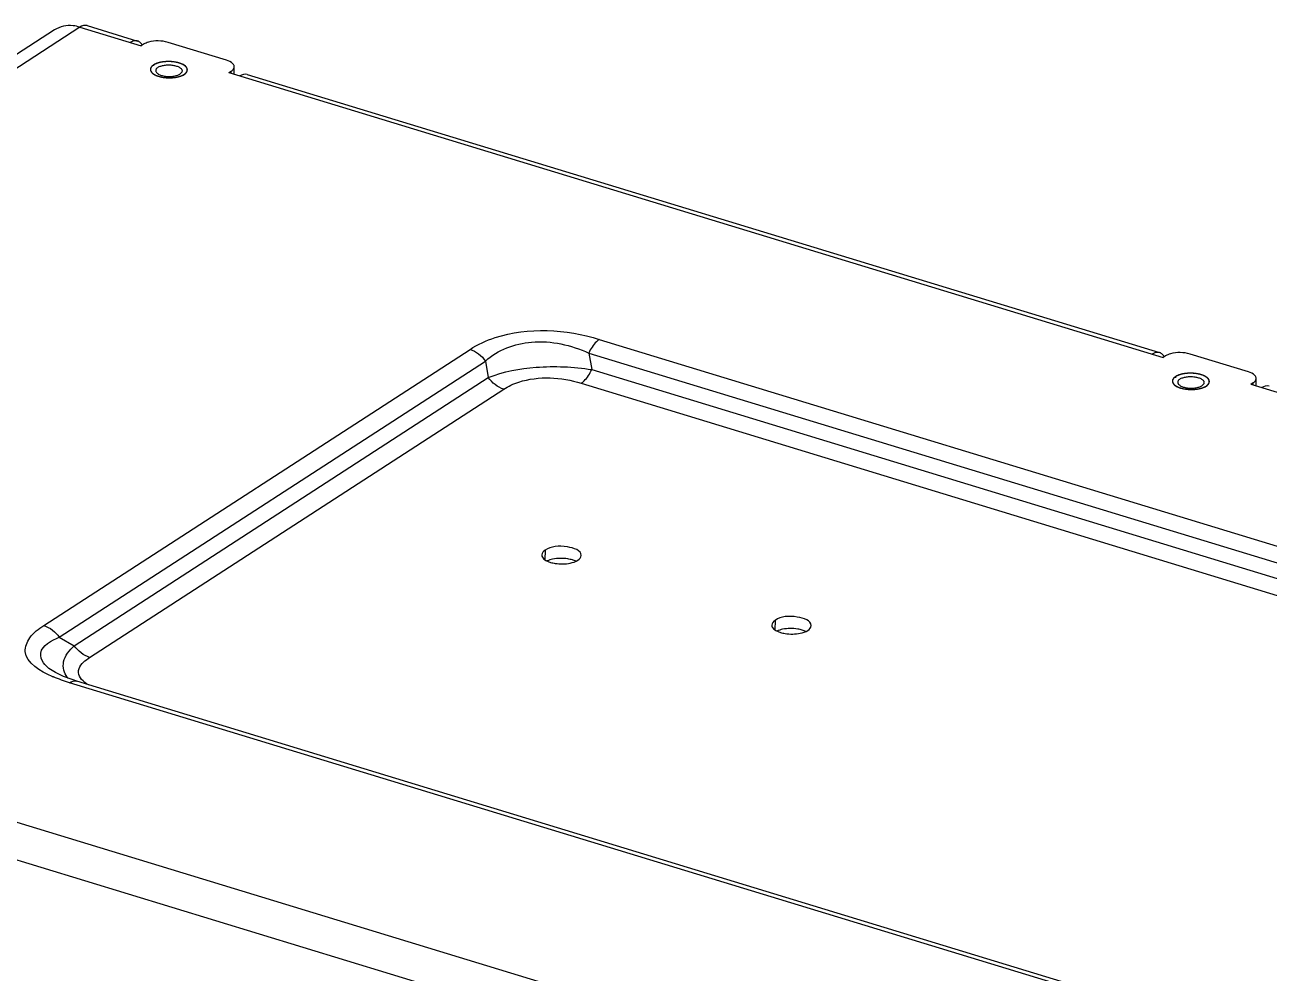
# Model space of a CAD drawing. Header units: millimetres. Extents: x -177 to 18421, y -5017 to 3255.
# Drawn here: x 13037.76 to 13073.17, y 2039.92 to 2066.9 of the extents above; entities that cross this region are included whole.
import ezdxf

# ---------------------------------------------------------------- set-up
doc = ezdxf.new("R2010")
doc.units = ezdxf.units.MM
doc.header["$LTSCALE"] = 46.255
doc.layers.get('0').update_dxf_attribs({"linetype": 'CONTINUOUS'})
doc.layers.add('02___PRT_ALL_AXES', color=7, linetype='CONTINUOUS')
doc.layers.add('03___PRT_ALL_CURVES', color=7, linetype='CONTINUOUS')

msp = doc.modelspace()

# ---------------------------------------------------------------- linework, layer by layer
at = {"color": 3, "linetype": 'Continuous'}
for p, q in [((13039.321, 2066.83), (13014.787, 2050.941)), ((13039.321, 2066.83), (13041.066, 2066.298)), ((13039.531, 2066.874), (13040.965, 2066.437)), ((13038.599, 2066.754), (13014.274, 2051)), ((13041.136, 2066.343), (13041.066, 2066.298)), ((13043.491, 2065.89), (13041.829, 2066.397)), ((13043.559, 2065.538), (13043.629, 2065.583)), ((13043.559, 2065.538), (13070.155, 2057.432)), ((13044.081, 2065.487), (13070.053, 2057.571)), ((13054.104, 2057.947), (13108.597, 2041.337)), ((13038.295, 2049.808), (13050.426, 2057.664)), ((13038.733, 2049.476), (13050.864, 2057.333)), ((13050.864, 2057.333), (13050.946, 2056.863)), ((13053.806, 2057.559), (13053.888, 2057.09)), ((13053.806, 2057.559), (13108.3, 2040.948)), ((13070.224, 2057.477), (13070.155, 2057.432)), ((13072.58, 2057.023), (13070.918, 2057.53)), ((13053.888, 2057.09), (13107.866, 2040.636)), ((13039.16, 2049.23), (13050.946, 2056.863)), ((13039.598, 2048.899), (13051.384, 2056.532)), ((13053.591, 2056.702), (13107.568, 2040.248)), ((13072.648, 2056.672), (13072.717, 2056.717)), ((13072.648, 2056.672), (13075.868, 2055.69)), ((13108.245, 2022.651), (13014.996, 2051.076)), ((13107.819, 2021.708), (13014.57, 2050.132)), ((13038.733, 2049.476), (13039.16, 2049.23)), ((13038.628, 2048.471), (13038.626, 2048.472)), ((13038.854, 2048.361), (13038.628, 2048.471)), ((13039.129, 2048.259), (13038.854, 2048.361)), ((13093.518, 2031.57), (13039.024, 2048.181)), ((13039.234, 2048.225), (13039.129, 2048.259)), ((13093.728, 2031.614), (13039.234, 2048.225))]:
    msp.add_line(p, q, dxfattribs=at)
at = {"color": 7, "linetype": 'Continuous'}
for p, q in [((13043.628, 2065.517), (13043.629, 2065.583)), ((13043.711, 2065.492), (13043.713, 2065.704)), ((13072.717, 2056.651), (13072.717, 2056.717)), ((13072.799, 2056.625), (13072.802, 2056.837)), ((13052.562, 2051.95), (13052.559, 2051.681)), ((13059.107, 2049.955), (13059.104, 2049.686))]:
    msp.add_line(p, q, dxfattribs=at)
at = {"color": 3, "linetype": 'Continuous'}
for centre, radius, start, end in [((13039.923, 2051.546), 3.476, 246.3471, 247.0732), ((13039.473, 2048.762), 0.665, 219.7809, 223.503)]:
    msp.add_arc(centre, radius, start, end, dxfattribs=at)
for points, knots in [([(13039.321, 2066.83), (13039.257, 2066.85), (13039.017, 2066.902), (13038.75, 2066.852), (13038.6, 2066.754)], [0, 0, 0, 0, 0.269979, 1, 1, 1, 1]), ([(13040.964, 2066.437), (13040.956, 2066.44), (13040.939, 2066.444), (13040.922, 2066.445), (13040.913, 2066.445)], [0, 0, 0, 0, 0.496216, 1, 1, 1, 1]), ([(13041.047, 2066.387), (13041.035, 2066.399), (13041.009, 2066.419), (13040.979, 2066.433), (13040.964, 2066.437)], [0, 0, 0, 0, 0.511414, 1, 1, 1, 1]), ([(13041.829, 2066.397), (13041.652, 2066.451), (13041.4, 2066.455), (13041.178, 2066.371), (13041.136, 2066.343)], [0, 0, 0, 0, 0.787177, 1, 1, 1, 1]), ([(13041.094, 2066.324), (13041.088, 2066.336), (13041.073, 2066.358), (13041.056, 2066.378), (13041.047, 2066.387)], [0, 0, 0, 0, 0.516622, 1, 1, 1, 1]), ([(13043.704, 2065.748), (13043.697, 2065.763), (13043.645, 2065.834), (13043.558, 2065.87), (13043.491, 2065.89)], [0, 0, 0, 0, 0.193501, 1, 1, 1, 1]), ([(13043.713, 2065.704), (13043.713, 2065.711), (13043.712, 2065.726), (13043.707, 2065.741), (13043.704, 2065.748)], [0, 0, 0, 0, 0.490164, 1, 1, 1, 1]), ([(13043.704, 2065.662), (13043.707, 2065.668), (13043.712, 2065.682), (13043.713, 2065.696), (13043.713, 2065.704)], [0, 0, 0, 0, 0.509223, 1, 1, 1, 1]), ([(13050.426, 2057.664), (13050.646, 2057.807), (13051.799, 2058.328), (13053.159, 2058.236), (13054.104, 2057.947)], [0, 0, 0, 0, 0.210231, 1, 1, 1, 1]), ([(13054.104, 2057.947), (13054.074, 2057.929), (13053.947, 2057.823), (13053.86, 2057.677), (13053.806, 2057.559)], [0, 0, 0, 0, 0.21232, 1, 1, 1, 1]), ([(13050.864, 2057.333), (13051.214, 2057.652), (13052.26, 2058.038), (13053.301, 2057.784), (13053.806, 2057.559)], [0, 0, 0, 0, 0.461425, 1, 1, 1, 1]), ([(13070.053, 2057.571), (13070.045, 2057.573), (13070.028, 2057.577), (13070.011, 2057.578), (13070.002, 2057.579)], [0, 0, 0, 0, 0.496216, 1, 1, 1, 1]), ([(13070.918, 2057.53), (13070.741, 2057.584), (13070.489, 2057.589), (13070.266, 2057.504), (13070.224, 2057.477)], [0, 0, 0, 0, 0.787177, 1, 1, 1, 1]), ([(13070.135, 2057.52), (13070.123, 2057.532), (13070.098, 2057.552), (13070.068, 2057.566), (13070.053, 2057.571)], [0, 0, 0, 0, 0.511414, 1, 1, 1, 1]), ([(13070.183, 2057.457), (13070.176, 2057.469), (13070.162, 2057.491), (13070.144, 2057.511), (13070.135, 2057.52)], [0, 0, 0, 0, 0.516622, 1, 1, 1, 1]), ([(13050.946, 2056.863), (13051.375, 2057.037), (13052.369, 2057.213), (13053.366, 2057.172), (13053.888, 2057.09)], [0, 0, 0, 0, 0.466733, 1, 1, 1, 1]), ([(13051.384, 2056.532), (13051.516, 2056.618), (13052.208, 2056.93), (13053.024, 2056.874), (13053.591, 2056.702)], [0, 0, 0, 0, 0.210186, 1, 1, 1, 1]), ([(13053.591, 2056.702), (13053.62, 2056.721), (13053.747, 2056.826), (13053.835, 2056.972), (13053.888, 2057.09)], [0, 0, 0, 0, 0.21232, 1, 1, 1, 1]), ([(13072.792, 2056.881), (13072.785, 2056.896), (13072.733, 2056.968), (13072.647, 2057.003), (13072.58, 2057.023)], [0, 0, 0, 0, 0.193501, 1, 1, 1, 1]), ([(13072.802, 2056.837), (13072.802, 2056.844), (13072.8, 2056.859), (13072.795, 2056.874), (13072.792, 2056.881)], [0, 0, 0, 0, 0.490164, 1, 1, 1, 1]), ([(13072.792, 2056.795), (13072.795, 2056.802), (13072.8, 2056.815), (13072.802, 2056.83), (13072.802, 2056.837)], [0, 0, 0, 0, 0.509223, 1, 1, 1, 1]), ([(13053.592, 2051.8), (13053.594, 2051.955), (13053.086, 2052.094), (13052.741, 2052.066), (13052.562, 2051.95)], [0, 0, 0, 0, 0.42134, 1, 1, 1, 1]), ([(13052.467, 2051.815), (13052.467, 2051.794), (13052.503, 2051.68), (13052.629, 2051.632), (13052.717, 2051.605)], [0, 0, 0, 0, 0.184851, 1, 1, 1, 1]), ([(13038.528, 2048.361), (13038.211, 2048.5), (13037.621, 2048.833), (13037.885, 2049.529), (13038.146, 2049.711), (13038.295, 2049.808)], [0, 0, 0, 0, 0.524513, 0.731381, 1, 1, 1, 1]), ([(13059.012, 2049.82), (13059.012, 2049.799), (13059.048, 2049.685), (13059.174, 2049.637), (13059.262, 2049.61)], [0, 0, 0, 0, 0.184851, 1, 1, 1, 1]), ([(13060.137, 2049.805), (13060.139, 2049.96), (13059.63, 2050.099), (13059.286, 2050.071), (13059.107, 2049.955)], [0, 0, 0, 0, 0.42134, 1, 1, 1, 1]), ([(13038.626, 2048.472), (13038.501, 2048.544), (13038.282, 2048.67), (13038.113, 2049.184), (13038.522, 2049.383), (13038.733, 2049.476)], [0, 0, 0, 0, 0.305649, 0.512649, 1, 1, 1, 1]), ([(13038.962, 2048.337), (13038.867, 2048.451), (13038.784, 2048.833), (13039.028, 2049.103), (13039.16, 2049.23)], [0, 0, 0, 0, 0.447517, 1, 1, 1, 1]), ([(13039.281, 2048.469), (13039.279, 2048.508), (13039.314, 2048.695), (13039.477, 2048.82), (13039.598, 2048.899)], [0, 0, 0, 0, 0.211322, 1, 1, 1, 1])]:
    msp.add_open_spline(points, degree=3, knots=knots, dxfattribs=at)
for points in [[(13039.531, 2066.874), (13039.463, 2066.895), (13039.381, 2066.869), (13039.321, 2066.83)], [(13040.913, 2066.445), (13040.858, 2066.447), (13040.801, 2066.424), (13040.755, 2066.393)], [(13043.629, 2065.583), (13043.659, 2065.603), (13043.689, 2065.629), (13043.704, 2065.662)], [(13044.081, 2065.487), (13044.013, 2065.508), (13043.931, 2065.482), (13043.871, 2065.443)], [(13050.426, 2057.664), (13050.601, 2057.611), (13050.758, 2057.482), (13050.864, 2057.333)], [(13070.002, 2057.579), (13069.946, 2057.58), (13069.89, 2057.557), (13069.843, 2057.527)], [(13051.384, 2056.532), (13051.209, 2056.585), (13051.052, 2056.714), (13050.946, 2056.863)], [(13072.717, 2056.717), (13072.748, 2056.736), (13072.777, 2056.762), (13072.792, 2056.795)], [(13073.169, 2056.621), (13073.101, 2056.641), (13073.02, 2056.615), (13072.96, 2056.577)], [(13052.562, 2051.95), (13052.516, 2051.92), (13052.468, 2051.87), (13052.467, 2051.815)], [(13052.717, 2051.605), (13052.76, 2051.592), (13052.804, 2051.582), (13052.849, 2051.575)], [(13052.849, 2051.575), (13052.99, 2051.552), (13053.138, 2051.554), (13053.278, 2051.583)], [(13053.278, 2051.583), (13053.355, 2051.599), (13053.432, 2051.623), (13053.497, 2051.665)], [(13053.497, 2051.665), (13053.543, 2051.695), (13053.591, 2051.745), (13053.592, 2051.8)], [(13038.295, 2049.808), (13038.47, 2049.754), (13038.627, 2049.625), (13038.733, 2049.476)], [(13059.107, 2049.955), (13059.061, 2049.925), (13059.013, 2049.875), (13059.012, 2049.82)], [(13060.042, 2049.67), (13060.088, 2049.7), (13060.136, 2049.75), (13060.137, 2049.805)], [(13059.262, 2049.61), (13059.305, 2049.597), (13059.349, 2049.587), (13059.393, 2049.58)], [(13059.393, 2049.58), (13059.535, 2049.557), (13059.683, 2049.559), (13059.823, 2049.588)], [(13059.823, 2049.588), (13059.899, 2049.604), (13059.977, 2049.628), (13060.042, 2049.67)], [(13039.598, 2048.899), (13039.423, 2048.952), (13039.267, 2049.081), (13039.16, 2049.23)], [(13039.368, 2048.275), (13039.322, 2048.329), (13039.285, 2048.399), (13039.281, 2048.469)], [(13039.024, 2048.181), (13038.87, 2048.228), (13038.717, 2048.281), (13038.569, 2048.344)], [(13039.024, 2048.181), (13039.084, 2048.22), (13039.166, 2048.246), (13039.234, 2048.225)], [(13039.566, 2048.119), (13039.493, 2048.162), (13039.423, 2048.212), (13039.368, 2048.275)]]:
    msp.add_open_spline(points, degree=3, dxfattribs=at)
at = {"color": 7, "linetype": 'Continuous'}
for points in [[(13052.777, 2051.696), (13052.722, 2051.684), (13052.667, 2051.668), (13052.616, 2051.645)], [(13053.206, 2051.703), (13053.065, 2051.726), (13052.917, 2051.724), (13052.777, 2051.696)], [(13053.338, 2051.673), (13053.295, 2051.686), (13053.251, 2051.696), (13053.206, 2051.703)], [(13059.322, 2049.7), (13059.267, 2049.689), (13059.212, 2049.673), (13059.161, 2049.65)], [(13059.751, 2049.708), (13059.61, 2049.731), (13059.462, 2049.729), (13059.322, 2049.7)], [(13059.883, 2049.678), (13059.84, 2049.691), (13059.796, 2049.701), (13059.751, 2049.708)]]:
    msp.add_open_spline(points, degree=3, dxfattribs=at)
for points in [[(13053.437, 2051.635), (13053.422, 2051.643), (13053.389, 2051.657), (13053.356, 2051.668), (13053.338, 2051.673)], [(13059.982, 2049.64), (13059.967, 2049.648), (13059.934, 2049.662), (13059.901, 2049.673), (13059.883, 2049.678)]]:
    msp.add_open_spline(points, degree=3, knots=[0, 0, 0, 0, 0.482784, 1, 1, 1, 1], dxfattribs=at)
at = {"layer": '02___PRT_ALL_AXES', "color": 7, "linetype": 'Continuous'}
for p, q in [((13041.418, 2065.754), (13041.417, 2065.726)), ((13070.506, 2056.887), (13070.506, 2056.859))]:
    msp.add_line(p, q, dxfattribs=at)
at = {"layer": '02___PRT_ALL_AXES', "color": 3, "linetype": 'Continuous'}
for centre in [(13041.586, 2065.494), (13070.674, 2056.627)]:
    msp.add_arc(centre, 0.31, 122.8607, 127.6039, dxfattribs=at)
for points, knots in [([(13041.397, 2065.739), (13041.384, 2065.73), (13041.362, 2065.709), (13041.345, 2065.684), (13041.339, 2065.672)], [0, 0, 0, 0, 0.534379, 1, 1, 1, 1]), ([(13042.291, 2065.745), (13042.247, 2065.774), (13042.015, 2065.868), (13041.75, 2065.87), (13041.563, 2065.816)], [0, 0, 0, 0, 0.213972, 1, 1, 1, 1]), ([(13041.339, 2065.672), (13041.336, 2065.665), (13041.331, 2065.65), (13041.329, 2065.635), (13041.329, 2065.628)], [0, 0, 0, 0, 0.509237, 1, 1, 1, 1]), ([(13041.329, 2065.628), (13041.329, 2065.623), (13041.33, 2065.614), (13041.331, 2065.605), (13041.332, 2065.601)], [0, 0, 0, 0, 0.49647, 1, 1, 1, 1]), ([(13041.332, 2065.601), (13041.337, 2065.583), (13041.386, 2065.495), (13041.487, 2065.455), (13041.562, 2065.432)], [0, 0, 0, 0, 0.188628, 1, 1, 1, 1]), ([(13042.375, 2065.587), (13042.376, 2065.592), (13042.378, 2065.601), (13042.379, 2065.61), (13042.379, 2065.614)], [0, 0, 0, 0, 0.503705, 1, 1, 1, 1]), ([(13070.485, 2056.873), (13070.473, 2056.863), (13070.451, 2056.843), (13070.434, 2056.818), (13070.428, 2056.805)], [0, 0, 0, 0, 0.534379, 1, 1, 1, 1]), ([(13071.379, 2056.878), (13071.335, 2056.908), (13071.103, 2057.001), (13070.838, 2057.003), (13070.651, 2056.95)], [0, 0, 0, 0, 0.213972, 1, 1, 1, 1]), ([(13070.428, 2056.805), (13070.425, 2056.798), (13070.42, 2056.784), (13070.418, 2056.769), (13070.418, 2056.761)], [0, 0, 0, 0, 0.509237, 1, 1, 1, 1]), ([(13070.418, 2056.761), (13070.418, 2056.757), (13070.418, 2056.747), (13070.42, 2056.738), (13070.421, 2056.734)], [0, 0, 0, 0, 0.49647, 1, 1, 1, 1]), ([(13070.421, 2056.734), (13070.426, 2056.716), (13070.475, 2056.629), (13070.575, 2056.588), (13070.651, 2056.565)], [0, 0, 0, 0, 0.188628, 1, 1, 1, 1]), ([(13071.463, 2056.72), (13071.465, 2056.725), (13071.467, 2056.734), (13071.467, 2056.743), (13071.468, 2056.748)], [0, 0, 0, 0, 0.503705, 1, 1, 1, 1])]:
    msp.add_open_spline(points, degree=3, knots=knots, dxfattribs=at)
for points in [[(13041.563, 2065.816), (13041.512, 2065.802), (13041.462, 2065.783), (13041.418, 2065.754)], [(13042.379, 2065.614), (13042.38, 2065.667), (13042.334, 2065.716), (13042.291, 2065.745)], [(13041.562, 2065.432), (13041.624, 2065.413), (13041.687, 2065.402), (13041.751, 2065.396)], [(13041.751, 2065.396), (13041.883, 2065.383), (13042.019, 2065.39), (13042.146, 2065.426)], [(13042.146, 2065.426), (13042.196, 2065.44), (13042.246, 2065.46), (13042.29, 2065.488)], [(13042.29, 2065.488), (13042.327, 2065.512), (13042.363, 2065.545), (13042.375, 2065.587)], [(13070.651, 2056.95), (13070.601, 2056.935), (13070.55, 2056.916), (13070.506, 2056.887)], [(13071.468, 2056.748), (13071.468, 2056.8), (13071.423, 2056.849), (13071.379, 2056.878)], [(13070.651, 2056.565), (13070.712, 2056.547), (13070.776, 2056.535), (13070.84, 2056.529)], [(13070.84, 2056.529), (13070.971, 2056.516), (13071.107, 2056.523), (13071.234, 2056.559)], [(13071.234, 2056.559), (13071.285, 2056.574), (13071.335, 2056.593), (13071.379, 2056.621)], [(13071.379, 2056.621), (13071.415, 2056.645), (13071.452, 2056.679), (13071.463, 2056.72)]]:
    msp.add_open_spline(points, degree=3, dxfattribs=at)
at = {"layer": '02___PRT_ALL_AXES', "color": 7, "linetype": 'Continuous'}
for points, knots in [([(13041.542, 2065.687), (13041.567, 2065.703), (13041.628, 2065.73), (13041.731, 2065.752), (13041.846, 2065.76), (13041.961, 2065.752), (13042.066, 2065.729), (13042.141, 2065.698), (13042.187, 2065.666), (13042.211, 2065.641), (13042.225, 2065.615), (13042.229, 2065.596), (13042.229, 2065.587)], [0, 0, 0, 0, 0.117183, 0.25767, 0.411589, 0.566614, 0.710237, 0.831973, 0.882774, 0.926779, 0.965078, 1, 1, 1, 1]), ([(13041.542, 2065.687), (13041.533, 2065.681), (13041.515, 2065.668), (13041.495, 2065.646), (13041.482, 2065.622), (13041.479, 2065.605), (13041.479, 2065.597)], [0, 0, 0, 0, 0.297107, 0.557291, 0.787355, 1, 1, 1, 1]), ([(13041.479, 2065.597), (13041.479, 2065.588), (13041.482, 2065.569), (13041.497, 2065.543), (13041.521, 2065.518), (13041.566, 2065.486), (13041.641, 2065.455), (13041.746, 2065.432), (13041.862, 2065.424), (13041.976, 2065.432), (13042.079, 2065.454), (13042.14, 2065.481), (13042.165, 2065.497)], [0, 0, 0, 0, 0.034922, 0.073221, 0.117226, 0.168027, 0.289763, 0.433386, 0.588411, 0.74233, 0.882817, 1, 1, 1, 1]), ([(13042.229, 2065.587), (13042.229, 2065.579), (13042.225, 2065.562), (13042.212, 2065.538), (13042.192, 2065.516), (13042.175, 2065.503), (13042.165, 2065.497)], [0, 0, 0, 0, 0.212645, 0.442709, 0.702893, 1, 1, 1, 1]), ([(13070.631, 2056.82), (13070.656, 2056.836), (13070.717, 2056.863), (13070.82, 2056.885), (13070.934, 2056.893), (13071.05, 2056.885), (13071.155, 2056.862), (13071.23, 2056.831), (13071.275, 2056.799), (13071.299, 2056.775), (13071.314, 2056.748), (13071.317, 2056.729), (13071.317, 2056.72)], [0, 0, 0, 0, 0.117183, 0.25767, 0.411589, 0.566614, 0.710237, 0.831973, 0.882774, 0.926779, 0.965078, 1, 1, 1, 1]), ([(13070.631, 2056.82), (13070.621, 2056.814), (13070.604, 2056.801), (13070.583, 2056.779), (13070.571, 2056.755), (13070.567, 2056.738), (13070.567, 2056.73)], [0, 0, 0, 0, 0.297107, 0.557291, 0.787355, 1, 1, 1, 1]), ([(13070.567, 2056.73), (13070.567, 2056.721), (13070.57, 2056.702), (13070.585, 2056.676), (13070.609, 2056.651), (13070.654, 2056.619), (13070.73, 2056.588), (13070.835, 2056.565), (13070.95, 2056.557), (13071.065, 2056.565), (13071.168, 2056.588), (13071.229, 2056.614), (13071.254, 2056.63)], [0, 0, 0, 0, 0.034922, 0.073221, 0.117226, 0.168027, 0.289763, 0.433386, 0.588411, 0.74233, 0.882817, 1, 1, 1, 1]), ([(13071.317, 2056.72), (13071.317, 2056.712), (13071.314, 2056.695), (13071.301, 2056.672), (13071.28, 2056.649), (13071.263, 2056.636), (13071.254, 2056.63)], [0, 0, 0, 0, 0.212645, 0.442709, 0.702893, 1, 1, 1, 1])]:
    msp.add_open_spline(points, degree=3, knots=knots, dxfattribs=at)
at = {"layer": '03___PRT_ALL_CURVES', "color": 4, "linetype": 'Continuous'}
for p, q in [((13041.418, 2065.754), (13041.406, 2065.746)), ((13041.994, 2065.397), (13042.015, 2065.4)), ((13070.506, 2056.887), (13070.494, 2056.879)), ((13071.082, 2056.53), (13071.103, 2056.533))]:
    msp.add_line(p, q, dxfattribs=at)
for points, knots in [([(13041.406, 2065.746), (13041.403, 2065.744), (13041.397, 2065.739), (13041.39, 2065.733), (13041.384, 2065.729), (13041.382, 2065.727), (13041.379, 2065.724), (13041.376, 2065.721), (13041.372, 2065.717), (13041.369, 2065.714), (13041.366, 2065.711), (13041.363, 2065.708), (13041.361, 2065.706), (13041.358, 2065.701), (13041.354, 2065.696), (13041.351, 2065.691), (13041.349, 2065.689), (13041.347, 2065.687), (13041.346, 2065.685), (13041.345, 2065.682), (13041.343, 2065.677), (13041.34, 2065.672), (13041.337, 2065.667), (13041.336, 2065.664), (13041.336, 2065.662), (13041.335, 2065.658), (13041.334, 2065.654), (13041.332, 2065.65), (13041.332, 2065.647), (13041.331, 2065.644), (13041.33, 2065.641), (13041.33, 2065.636), (13041.33, 2065.629), (13041.329, 2065.624), (13041.329, 2065.621)], [0, 0, 0, 0, 0.0625, 0.125, 0.15625, 0.171875, 0.1875, 0.21875, 0.25, 0.28125, 0.3125, 0.328125, 0.34375, 0.375, 0.4375, 0.46875, 0.484375, 0.5, 0.515625, 0.53125, 0.5625, 0.625, 0.65625, 0.671875, 0.6875, 0.71875, 0.75, 0.78125, 0.8125, 0.828125, 0.84375, 0.875, 0.9375, 1, 1, 1, 1]), ([(13041.593, 2065.824), (13041.585, 2065.822), (13041.575, 2065.819), (13041.562, 2065.816), (13041.554, 2065.814), (13041.544, 2065.811), (13041.534, 2065.808), (13041.526, 2065.805), (13041.518, 2065.802), (13041.511, 2065.799), (13041.503, 2065.796), (13041.497, 2065.794), (13041.492, 2065.792), (13041.485, 2065.789), (13041.478, 2065.786), (13041.471, 2065.783), (13041.464, 2065.78), (13041.456, 2065.776), (13041.447, 2065.771), (13041.441, 2065.768), (13041.435, 2065.764), (13041.427, 2065.76), (13041.421, 2065.756), (13041.418, 2065.754)], [0, 0, 0, 0, 0.125, 0.15625, 0.1875, 0.25, 0.3125, 0.34375, 0.375, 0.4375, 0.46875, 0.5, 0.53125, 0.5625, 0.625, 0.65625, 0.6875, 0.75, 0.8125, 0.84375, 0.875, 0.9375, 1, 1, 1, 1]), ([(13041.673, 2065.84), (13041.67, 2065.839), (13041.666, 2065.839), (13041.662, 2065.838), (13041.658, 2065.838), (13041.652, 2065.837), (13041.644, 2065.835), (13041.634, 2065.833), (13041.624, 2065.831), (13041.616, 2065.83), (13041.61, 2065.828), (13041.607, 2065.828), (13041.601, 2065.826), (13041.597, 2065.825), (13041.593, 2065.824)], [0, 0, 0, 0, 0.125, 0.15625, 0.1875, 0.25, 0.375, 0.5, 0.625, 0.75, 0.8125, 0.84375, 0.875, 1, 1, 1, 1]), ([(13042.223, 2065.782), (13042.213, 2065.785), (13042.199, 2065.791), (13042.18, 2065.798), (13042.169, 2065.802), (13042.159, 2065.805), (13042.153, 2065.808), (13042.149, 2065.809), (13042.147, 2065.81), (13042.144, 2065.811), (13042.141, 2065.811), (13042.133, 2065.814), (13042.12, 2065.817), (13042.104, 2065.821), (13042.088, 2065.825), (13042.076, 2065.828), (13042.068, 2065.83), (13042.063, 2065.831), (13042.059, 2065.832), (13042.053, 2065.833), (13042.046, 2065.834), (13042.028, 2065.836), (13042.008, 2065.84), (13041.987, 2065.843), (13041.977, 2065.844), (13041.971, 2065.845), (13041.967, 2065.846), (13041.962, 2065.846), (13041.956, 2065.846), (13041.945, 2065.847), (13041.924, 2065.849), (13041.902, 2065.85), (13041.884, 2065.851), (13041.876, 2065.852), (13041.87, 2065.852), (13041.864, 2065.852), (13041.853, 2065.852), (13041.838, 2065.851), (13041.819, 2065.851), (13041.801, 2065.851), (13041.785, 2065.85), (13041.775, 2065.85), (13041.768, 2065.85), (13041.762, 2065.849), (13041.755, 2065.849), (13041.743, 2065.847), (13041.727, 2065.846), (13041.703, 2065.843), (13041.685, 2065.841), (13041.673, 2065.84)], [0, 0, 0, 0, 0.0625, 0.09375, 0.125, 0.140625, 0.15625, 0.164062, 0.167969, 0.171875, 0.179688, 0.1875, 0.21875, 0.25, 0.28125, 0.3125, 0.320312, 0.328125, 0.335938, 0.34375, 0.359375, 0.375, 0.4375, 0.46875, 0.484375, 0.492188, 0.5, 0.507812, 0.515625, 0.53125, 0.5625, 0.625, 0.640625, 0.65625, 0.664062, 0.671875, 0.6875, 0.71875, 0.75, 0.78125, 0.8125, 0.828125, 0.835938, 0.84375, 0.859375, 0.875, 0.90625, 0.9375, 1, 1, 1, 1]), ([(13042.253, 2065.768), (13042.252, 2065.768), (13042.251, 2065.769), (13042.249, 2065.769), (13042.248, 2065.77), (13042.246, 2065.771), (13042.243, 2065.772), (13042.239, 2065.774), (13042.235, 2065.776), (13042.232, 2065.778), (13042.23, 2065.779), (13042.229, 2065.779), (13042.226, 2065.78), (13042.224, 2065.781), (13042.223, 2065.782)], [0, 0, 0, 0, 0.125, 0.15625, 0.1875, 0.25, 0.375, 0.5, 0.625, 0.75, 0.8125, 0.84375, 0.875, 1, 1, 1, 1]), ([(13042.379, 2065.605), (13042.378, 2065.609), (13042.378, 2065.614), (13042.378, 2065.622), (13042.378, 2065.626), (13042.378, 2065.63), (13042.377, 2065.632), (13042.377, 2065.634), (13042.377, 2065.636), (13042.376, 2065.639), (13042.374, 2065.643), (13042.373, 2065.649), (13042.371, 2065.654), (13042.369, 2065.659), (13042.368, 2065.662), (13042.368, 2065.664), (13042.367, 2065.665), (13042.365, 2065.668), (13042.362, 2065.673), (13042.358, 2065.679), (13042.354, 2065.685), (13042.352, 2065.688), (13042.351, 2065.69), (13042.351, 2065.691), (13042.349, 2065.693), (13042.348, 2065.694), (13042.345, 2065.697), (13042.339, 2065.703), (13042.334, 2065.709), (13042.329, 2065.714), (13042.327, 2065.716), (13042.326, 2065.718), (13042.324, 2065.72), (13042.32, 2065.722), (13042.315, 2065.726), (13042.309, 2065.731), (13042.303, 2065.736), (13042.297, 2065.74), (13042.294, 2065.743), (13042.292, 2065.744), (13042.289, 2065.746), (13042.286, 2065.748), (13042.279, 2065.752), (13042.267, 2065.759), (13042.258, 2065.765), (13042.253, 2065.768)], [0, 0, 0, 0, 0.0625, 0.09375, 0.125, 0.140625, 0.15625, 0.164062, 0.171875, 0.1875, 0.21875, 0.25, 0.28125, 0.3125, 0.328125, 0.335938, 0.34375, 0.359375, 0.375, 0.4375, 0.46875, 0.484375, 0.492188, 0.5, 0.507812, 0.515625, 0.53125, 0.5625, 0.625, 0.640625, 0.65625, 0.664062, 0.671875, 0.6875, 0.71875, 0.75, 0.78125, 0.8125, 0.828125, 0.835938, 0.84375, 0.859375, 0.875, 0.9375, 1, 1, 1, 1]), ([(13041.329, 2065.621), (13041.329, 2065.62), (13041.329, 2065.619), (13041.33, 2065.617), (13041.33, 2065.615), (13041.33, 2065.613), (13041.33, 2065.611), (13041.331, 2065.61), (13041.331, 2065.608), (13041.331, 2065.607), (13041.331, 2065.606), (13041.332, 2065.604), (13041.332, 2065.601), (13041.333, 2065.599), (13041.333, 2065.598)], [0, 0, 0, 0, 0.125, 0.1875, 0.25, 0.375, 0.4375, 0.5, 0.5625, 0.625, 0.6875, 0.75, 0.875, 1, 1, 1, 1]), ([(13041.339, 2065.582), (13041.34, 2065.58), (13041.342, 2065.577), (13041.344, 2065.572), (13041.346, 2065.569), (13041.348, 2065.565), (13041.351, 2065.56), (13041.354, 2065.556), (13041.357, 2065.552), (13041.36, 2065.548), (13041.363, 2065.545), (13041.366, 2065.541), (13041.368, 2065.538), (13041.371, 2065.536), (13041.375, 2065.532), (13041.378, 2065.529), (13041.382, 2065.525), (13041.386, 2065.522), (13041.391, 2065.518), (13041.396, 2065.513), (13041.4, 2065.51), (13041.407, 2065.505), (13041.413, 2065.501), (13041.417, 2065.498)], [0, 0, 0, 0, 0.0625, 0.125, 0.15625, 0.1875, 0.25, 0.3125, 0.34375, 0.375, 0.4375, 0.46875, 0.5, 0.53125, 0.5625, 0.625, 0.65625, 0.6875, 0.75, 0.8125, 0.84375, 0.875, 1, 1, 1, 1]), ([(13041.417, 2065.498), (13041.42, 2065.496), (13041.424, 2065.493), (13041.431, 2065.489), (13041.435, 2065.487), (13041.437, 2065.485), (13041.441, 2065.483), (13041.447, 2065.479), (13041.454, 2065.476), (13041.46, 2065.473), (13041.466, 2065.47), (13041.473, 2065.466), (13041.482, 2065.462), (13041.491, 2065.458), (13041.499, 2065.455), (13041.504, 2065.453), (13041.507, 2065.451), (13041.512, 2065.45), (13041.52, 2065.447), (13041.528, 2065.444), (13041.535, 2065.441), (13041.546, 2065.438), (13041.555, 2065.435), (13041.562, 2065.432)], [0, 0, 0, 0, 0.0625, 0.125, 0.15625, 0.171875, 0.1875, 0.25, 0.3125, 0.34375, 0.375, 0.4375, 0.5, 0.5625, 0.625, 0.65625, 0.671875, 0.6875, 0.75, 0.8125, 0.84375, 0.875, 1, 1, 1, 1]), ([(13041.562, 2065.432), (13041.572, 2065.429), (13041.589, 2065.424), (13041.608, 2065.42), (13041.62, 2065.417), (13041.626, 2065.415), (13041.629, 2065.415)], [0, 0, 0, 0, 0.5, 0.75, 0.875, 1, 1, 1, 1]), ([(13041.754, 2065.395), (13041.762, 2065.395), (13041.774, 2065.394), (13041.791, 2065.392), (13041.803, 2065.392), (13041.813, 2065.391), (13041.822, 2065.391), (13041.83, 2065.391), (13041.839, 2065.39), (13041.848, 2065.39), (13041.854, 2065.39), (13041.86, 2065.39), (13041.869, 2065.39), (13041.877, 2065.39), (13041.885, 2065.39), (13041.894, 2065.39), (13041.905, 2065.391), (13041.918, 2065.391), (13041.935, 2065.392), (13041.947, 2065.393), (13041.956, 2065.393)], [0, 0, 0, 0, 0.125, 0.1875, 0.25, 0.3125, 0.34375, 0.375, 0.4375, 0.46875, 0.5, 0.53125, 0.5625, 0.625, 0.65625, 0.6875, 0.75, 0.8125, 0.875, 1, 1, 1, 1]), ([(13041.956, 2065.393), (13041.957, 2065.394), (13041.959, 2065.394), (13041.961, 2065.394), (13041.963, 2065.394), (13041.965, 2065.394), (13041.967, 2065.394), (13041.969, 2065.395), (13041.97, 2065.395), (13041.971, 2065.395), (13041.973, 2065.395), (13041.974, 2065.395), (13041.975, 2065.395), (13041.977, 2065.395), (13041.979, 2065.395), (13041.98, 2065.396), (13041.982, 2065.396), (13041.984, 2065.396), (13041.985, 2065.396), (13041.987, 2065.396), (13041.989, 2065.396), (13041.991, 2065.397), (13041.993, 2065.397), (13041.994, 2065.397)], [0, 0, 0, 0, 0.125, 0.15625, 0.1875, 0.25, 0.3125, 0.34375, 0.375, 0.4375, 0.46875, 0.5, 0.53125, 0.5625, 0.625, 0.65625, 0.6875, 0.75, 0.8125, 0.84375, 0.875, 0.9375, 1, 1, 1, 1]), ([(13042.015, 2065.4), (13042.02, 2065.4), (13042.032, 2065.402), (13042.046, 2065.404), (13042.057, 2065.406), (13042.065, 2065.407), (13042.073, 2065.409), (13042.081, 2065.41), (13042.089, 2065.412), (13042.097, 2065.414), (13042.105, 2065.416), (13042.113, 2065.417), (13042.119, 2065.419), (13042.124, 2065.42), (13042.133, 2065.423), (13042.14, 2065.424), (13042.145, 2065.426)], [0, 0, 0, 0, 0.125, 0.25, 0.3125, 0.375, 0.4375, 0.5, 0.5625, 0.625, 0.6875, 0.75, 0.8125, 0.84375, 0.875, 1, 1, 1, 1]), ([(13042.145, 2065.426), (13042.152, 2065.428), (13042.162, 2065.431), (13042.175, 2065.435), (13042.185, 2065.439), (13042.194, 2065.442), (13042.201, 2065.444), (13042.207, 2065.447), (13042.213, 2065.449), (13042.22, 2065.452), (13042.224, 2065.454), (13042.229, 2065.456), (13042.235, 2065.458), (13042.241, 2065.461), (13042.247, 2065.464), (13042.252, 2065.467), (13042.259, 2065.47), (13042.266, 2065.474), (13042.272, 2065.477), (13042.277, 2065.48), (13042.283, 2065.484), (13042.288, 2065.487), (13042.29, 2065.488)], [0, 0, 0, 0, 0.125, 0.1875, 0.25, 0.3125, 0.34375, 0.375, 0.4375, 0.46875, 0.5, 0.53125, 0.5625, 0.625, 0.65625, 0.6875, 0.75, 0.8125, 0.84375, 0.875, 0.9375, 1, 1, 1, 1]), ([(13042.29, 2065.488), (13042.295, 2065.491), (13042.3, 2065.495), (13042.307, 2065.5), (13042.311, 2065.503), (13042.316, 2065.507), (13042.321, 2065.511), (13042.325, 2065.515), (13042.329, 2065.518), (13042.333, 2065.521), (13042.336, 2065.525), (13042.339, 2065.527), (13042.341, 2065.53), (13042.344, 2065.533), (13042.347, 2065.537), (13042.35, 2065.54), (13042.352, 2065.544), (13042.356, 2065.548), (13042.359, 2065.553), (13042.361, 2065.556), (13042.363, 2065.56), (13042.366, 2065.565), (13042.368, 2065.569), (13042.369, 2065.57)], [0, 0, 0, 0, 0.125, 0.15625, 0.1875, 0.25, 0.3125, 0.34375, 0.375, 0.4375, 0.46875, 0.5, 0.53125, 0.5625, 0.625, 0.65625, 0.6875, 0.75, 0.8125, 0.84375, 0.875, 0.9375, 1, 1, 1, 1]), ([(13042.369, 2065.57), (13042.37, 2065.573), (13042.372, 2065.577), (13042.373, 2065.582), (13042.374, 2065.585), (13042.375, 2065.587), (13042.376, 2065.59), (13042.376, 2065.592), (13042.377, 2065.594), (13042.377, 2065.597), (13042.378, 2065.601), (13042.378, 2065.604), (13042.379, 2065.605)], [0, 0, 0, 0, 0.25, 0.375, 0.4375, 0.5, 0.5625, 0.625, 0.6875, 0.75, 0.875, 1, 1, 1, 1]), ([(13070.494, 2056.879), (13070.491, 2056.877), (13070.486, 2056.872), (13070.478, 2056.866), (13070.473, 2056.862), (13070.47, 2056.86), (13070.468, 2056.857), (13070.465, 2056.854), (13070.461, 2056.851), (13070.457, 2056.847), (13070.454, 2056.844), (13070.452, 2056.841), (13070.45, 2056.839), (13070.446, 2056.834), (13070.443, 2056.829), (13070.439, 2056.825), (13070.437, 2056.822), (13070.436, 2056.82), (13070.435, 2056.818), (13070.434, 2056.815), (13070.431, 2056.811), (13070.428, 2056.805), (13070.426, 2056.8), (13070.425, 2056.798), (13070.424, 2056.795), (13070.423, 2056.792), (13070.422, 2056.787), (13070.421, 2056.783), (13070.42, 2056.78), (13070.419, 2056.777), (13070.419, 2056.775), (13070.419, 2056.77), (13070.418, 2056.763), (13070.418, 2056.757), (13070.418, 2056.754)], [0, 0, 0, 0, 0.0625, 0.125, 0.15625, 0.171875, 0.1875, 0.21875, 0.25, 0.28125, 0.3125, 0.328125, 0.34375, 0.375, 0.4375, 0.46875, 0.484375, 0.5, 0.515625, 0.53125, 0.5625, 0.625, 0.65625, 0.671875, 0.6875, 0.71875, 0.75, 0.78125, 0.8125, 0.828125, 0.84375, 0.875, 0.9375, 1, 1, 1, 1]), ([(13070.682, 2056.958), (13070.673, 2056.955), (13070.663, 2056.953), (13070.651, 2056.95), (13070.643, 2056.947), (13070.633, 2056.944), (13070.622, 2056.941), (13070.614, 2056.938), (13070.607, 2056.935), (13070.599, 2056.933), (13070.592, 2056.93), (13070.586, 2056.928), (13070.58, 2056.925), (13070.573, 2056.922), (13070.566, 2056.919), (13070.559, 2056.916), (13070.552, 2056.913), (13070.544, 2056.909), (13070.536, 2056.905), (13070.529, 2056.901), (13070.523, 2056.898), (13070.516, 2056.893), (13070.509, 2056.889), (13070.506, 2056.887)], [0, 0, 0, 0, 0.125, 0.15625, 0.1875, 0.25, 0.3125, 0.34375, 0.375, 0.4375, 0.46875, 0.5, 0.53125, 0.5625, 0.625, 0.65625, 0.6875, 0.75, 0.8125, 0.84375, 0.875, 0.9375, 1, 1, 1, 1]), ([(13070.761, 2056.973), (13070.758, 2056.973), (13070.754, 2056.972), (13070.75, 2056.971), (13070.747, 2056.971), (13070.741, 2056.97), (13070.732, 2056.968), (13070.722, 2056.966), (13070.712, 2056.964), (13070.704, 2056.963), (13070.698, 2056.962), (13070.695, 2056.961), (13070.69, 2056.959), (13070.685, 2056.958), (13070.682, 2056.958)], [0, 0, 0, 0, 0.125, 0.15625, 0.1875, 0.25, 0.375, 0.5, 0.625, 0.75, 0.8125, 0.84375, 0.875, 1, 1, 1, 1]), ([(13071.311, 2056.915), (13071.302, 2056.919), (13071.288, 2056.924), (13071.269, 2056.931), (13071.257, 2056.935), (13071.248, 2056.939), (13071.242, 2056.941), (13071.238, 2056.942), (13071.235, 2056.943), (13071.233, 2056.944), (13071.229, 2056.945), (13071.221, 2056.947), (13071.209, 2056.95), (13071.193, 2056.954), (13071.176, 2056.958), (13071.164, 2056.961), (13071.156, 2056.963), (13071.152, 2056.964), (13071.148, 2056.965), (13071.142, 2056.966), (13071.135, 2056.967), (13071.117, 2056.97), (13071.096, 2056.973), (13071.076, 2056.976), (13071.065, 2056.977), (13071.06, 2056.978), (13071.055, 2056.979), (13071.051, 2056.979), (13071.044, 2056.98), (13071.034, 2056.98), (13071.012, 2056.982), (13070.991, 2056.983), (13070.972, 2056.984), (13070.965, 2056.985), (13070.959, 2056.985), (13070.952, 2056.985), (13070.942, 2056.985), (13070.926, 2056.985), (13070.908, 2056.984), (13070.889, 2056.984), (13070.874, 2056.984), (13070.863, 2056.984), (13070.857, 2056.983), (13070.851, 2056.983), (13070.843, 2056.982), (13070.831, 2056.981), (13070.816, 2056.979), (13070.792, 2056.976), (13070.773, 2056.974), (13070.761, 2056.973)], [0, 0, 0, 0, 0.0625, 0.09375, 0.125, 0.140625, 0.15625, 0.164062, 0.167969, 0.171875, 0.179688, 0.1875, 0.21875, 0.25, 0.28125, 0.3125, 0.320312, 0.328125, 0.335938, 0.34375, 0.359375, 0.375, 0.4375, 0.46875, 0.484375, 0.492188, 0.5, 0.507812, 0.515625, 0.53125, 0.5625, 0.625, 0.640625, 0.65625, 0.664062, 0.671875, 0.6875, 0.71875, 0.75, 0.78125, 0.8125, 0.828125, 0.835938, 0.84375, 0.859375, 0.875, 0.90625, 0.9375, 1, 1, 1, 1]), ([(13071.341, 2056.901), (13071.34, 2056.901), (13071.339, 2056.902), (13071.338, 2056.902), (13071.337, 2056.903), (13071.334, 2056.904), (13071.331, 2056.906), (13071.328, 2056.908), (13071.324, 2056.909), (13071.321, 2056.911), (13071.319, 2056.912), (13071.317, 2056.912), (13071.315, 2056.914), (13071.313, 2056.914), (13071.311, 2056.915)], [0, 0, 0, 0, 0.125, 0.15625, 0.1875, 0.25, 0.375, 0.5, 0.625, 0.75, 0.8125, 0.84375, 0.875, 1, 1, 1, 1]), ([(13071.467, 2056.739), (13071.467, 2056.742), (13071.467, 2056.748), (13071.466, 2056.755), (13071.466, 2056.759), (13071.466, 2056.763), (13071.466, 2056.765), (13071.466, 2056.767), (13071.465, 2056.769), (13071.464, 2056.772), (13071.463, 2056.777), (13071.461, 2056.782), (13071.459, 2056.787), (13071.458, 2056.792), (13071.457, 2056.795), (13071.456, 2056.797), (13071.455, 2056.799), (13071.454, 2056.801), (13071.45, 2056.806), (13071.447, 2056.812), (13071.443, 2056.818), (13071.441, 2056.822), (13071.44, 2056.823), (13071.439, 2056.825), (13071.438, 2056.826), (13071.436, 2056.828), (13071.433, 2056.831), (13071.428, 2056.836), (13071.422, 2056.842), (13071.418, 2056.847), (13071.415, 2056.85), (13071.414, 2056.851), (13071.412, 2056.853), (13071.408, 2056.856), (13071.403, 2056.86), (13071.397, 2056.864), (13071.391, 2056.869), (13071.386, 2056.873), (13071.382, 2056.876), (13071.38, 2056.878), (13071.378, 2056.879), (13071.375, 2056.881), (13071.367, 2056.885), (13071.356, 2056.892), (13071.346, 2056.898), (13071.341, 2056.901)], [0, 0, 0, 0, 0.0625, 0.09375, 0.125, 0.140625, 0.15625, 0.164062, 0.171875, 0.1875, 0.21875, 0.25, 0.28125, 0.3125, 0.328125, 0.335938, 0.34375, 0.359375, 0.375, 0.4375, 0.46875, 0.484375, 0.492188, 0.5, 0.507812, 0.515625, 0.53125, 0.5625, 0.625, 0.640625, 0.65625, 0.664062, 0.671875, 0.6875, 0.71875, 0.75, 0.78125, 0.8125, 0.828125, 0.835938, 0.84375, 0.859375, 0.875, 0.9375, 1, 1, 1, 1]), ([(13070.418, 2056.754), (13070.418, 2056.753), (13070.418, 2056.752), (13070.418, 2056.75), (13070.418, 2056.748), (13070.419, 2056.746), (13070.419, 2056.744), (13070.419, 2056.743), (13070.419, 2056.742), (13070.419, 2056.74), (13070.42, 2056.739), (13070.42, 2056.737), (13070.421, 2056.735), (13070.421, 2056.733), (13070.422, 2056.732)], [0, 0, 0, 0, 0.125, 0.1875, 0.25, 0.375, 0.4375, 0.5, 0.5625, 0.625, 0.6875, 0.75, 0.875, 1, 1, 1, 1]), ([(13070.427, 2056.715), (13070.428, 2056.713), (13070.43, 2056.71), (13070.433, 2056.705), (13070.434, 2056.702), (13070.437, 2056.698), (13070.44, 2056.694), (13070.443, 2056.689), (13070.445, 2056.685), (13070.449, 2056.682), (13070.452, 2056.678), (13070.455, 2056.674), (13070.457, 2056.672), (13070.46, 2056.669), (13070.463, 2056.666), (13070.467, 2056.662), (13070.47, 2056.658), (13070.474, 2056.655), (13070.479, 2056.651), (13070.484, 2056.646), (13070.489, 2056.643), (13070.496, 2056.638), (13070.501, 2056.634), (13070.506, 2056.631)], [0, 0, 0, 0, 0.0625, 0.125, 0.15625, 0.1875, 0.25, 0.3125, 0.34375, 0.375, 0.4375, 0.46875, 0.5, 0.53125, 0.5625, 0.625, 0.65625, 0.6875, 0.75, 0.8125, 0.84375, 0.875, 1, 1, 1, 1]), ([(13070.506, 2056.631), (13070.508, 2056.629), (13070.513, 2056.626), (13070.519, 2056.622), (13070.523, 2056.62), (13070.526, 2056.618), (13070.53, 2056.616), (13070.536, 2056.613), (13070.543, 2056.609), (13070.548, 2056.606), (13070.554, 2056.603), (13070.562, 2056.6), (13070.571, 2056.595), (13070.58, 2056.591), (13070.587, 2056.588), (13070.592, 2056.586), (13070.595, 2056.585), (13070.601, 2056.583), (13070.608, 2056.58), (13070.616, 2056.577), (13070.623, 2056.574), (13070.634, 2056.571), (13070.643, 2056.568), (13070.65, 2056.566)], [0, 0, 0, 0, 0.0625, 0.125, 0.15625, 0.171875, 0.1875, 0.25, 0.3125, 0.34375, 0.375, 0.4375, 0.5, 0.5625, 0.625, 0.65625, 0.671875, 0.6875, 0.75, 0.8125, 0.84375, 0.875, 1, 1, 1, 1]), ([(13070.65, 2056.566), (13070.661, 2056.562), (13070.677, 2056.558), (13070.697, 2056.553), (13070.708, 2056.55), (13070.715, 2056.549), (13070.718, 2056.548)], [0, 0, 0, 0, 0.5, 0.75, 0.875, 1, 1, 1, 1]), ([(13070.843, 2056.529), (13070.851, 2056.528), (13070.863, 2056.527), (13070.879, 2056.526), (13070.892, 2056.525), (13070.902, 2056.525), (13070.91, 2056.524), (13070.919, 2056.524), (13070.928, 2056.524), (13070.936, 2056.524), (13070.943, 2056.523), (13070.949, 2056.523), (13070.957, 2056.523), (13070.965, 2056.523), (13070.974, 2056.523), (13070.982, 2056.524), (13070.993, 2056.524), (13071.006, 2056.524), (13071.023, 2056.525), (13071.036, 2056.526), (13071.044, 2056.527)], [0, 0, 0, 0, 0.125, 0.1875, 0.25, 0.3125, 0.34375, 0.375, 0.4375, 0.46875, 0.5, 0.53125, 0.5625, 0.625, 0.65625, 0.6875, 0.75, 0.8125, 0.875, 1, 1, 1, 1]), ([(13071.044, 2056.527), (13071.046, 2056.527), (13071.047, 2056.527), (13071.049, 2056.527), (13071.051, 2056.527), (13071.053, 2056.527), (13071.056, 2056.528), (13071.057, 2056.528), (13071.058, 2056.528), (13071.06, 2056.528), (13071.061, 2056.528), (13071.062, 2056.528), (13071.064, 2056.528), (13071.065, 2056.528), (13071.067, 2056.529), (13071.069, 2056.529), (13071.07, 2056.529), (13071.072, 2056.529), (13071.074, 2056.529), (13071.075, 2056.529), (13071.077, 2056.53), (13071.079, 2056.53), (13071.081, 2056.53), (13071.082, 2056.53)], [0, 0, 0, 0, 0.125, 0.15625, 0.1875, 0.25, 0.3125, 0.34375, 0.375, 0.4375, 0.46875, 0.5, 0.53125, 0.5625, 0.625, 0.65625, 0.6875, 0.75, 0.8125, 0.84375, 0.875, 0.9375, 1, 1, 1, 1]), ([(13071.103, 2056.533), (13071.109, 2056.534), (13071.12, 2056.535), (13071.134, 2056.537), (13071.145, 2056.539), (13071.153, 2056.541), (13071.161, 2056.542), (13071.17, 2056.544), (13071.178, 2056.545), (13071.185, 2056.547), (13071.193, 2056.549), (13071.201, 2056.551), (13071.208, 2056.552), (13071.213, 2056.554), (13071.221, 2056.556), (13071.228, 2056.558), (13071.234, 2056.559)], [0, 0, 0, 0, 0.125, 0.25, 0.3125, 0.375, 0.4375, 0.5, 0.5625, 0.625, 0.6875, 0.75, 0.8125, 0.84375, 0.875, 1, 1, 1, 1]), ([(13071.234, 2056.559), (13071.24, 2056.561), (13071.25, 2056.564), (13071.264, 2056.568), (13071.274, 2056.572), (13071.282, 2056.575), (13071.289, 2056.577), (13071.295, 2056.58), (13071.302, 2056.582), (13071.308, 2056.585), (13071.313, 2056.587), (13071.317, 2056.589), (13071.323, 2056.592), (13071.329, 2056.594), (13071.335, 2056.597), (13071.341, 2056.6), (13071.348, 2056.604), (13071.355, 2056.607), (13071.36, 2056.61), (13071.365, 2056.613), (13071.371, 2056.617), (13071.376, 2056.62), (13071.379, 2056.621)], [0, 0, 0, 0, 0.125, 0.1875, 0.25, 0.3125, 0.34375, 0.375, 0.4375, 0.46875, 0.5, 0.53125, 0.5625, 0.625, 0.65625, 0.6875, 0.75, 0.8125, 0.84375, 0.875, 0.9375, 1, 1, 1, 1]), ([(13071.379, 2056.621), (13071.383, 2056.624), (13071.389, 2056.628), (13071.395, 2056.633), (13071.399, 2056.636), (13071.405, 2056.64), (13071.41, 2056.644), (13071.414, 2056.648), (13071.417, 2056.651), (13071.421, 2056.655), (13071.425, 2056.658), (13071.427, 2056.661), (13071.429, 2056.663), (13071.432, 2056.667), (13071.435, 2056.67), (13071.438, 2056.673), (13071.441, 2056.677), (13071.444, 2056.681), (13071.447, 2056.686), (13071.45, 2056.69), (13071.452, 2056.693), (13071.454, 2056.698), (13071.456, 2056.702), (13071.457, 2056.704)], [0, 0, 0, 0, 0.125, 0.15625, 0.1875, 0.25, 0.3125, 0.34375, 0.375, 0.4375, 0.46875, 0.5, 0.53125, 0.5625, 0.625, 0.65625, 0.6875, 0.75, 0.8125, 0.84375, 0.875, 0.9375, 1, 1, 1, 1]), ([(13071.457, 2056.704), (13071.458, 2056.706), (13071.46, 2056.711), (13071.462, 2056.715), (13071.463, 2056.718), (13071.463, 2056.72), (13071.464, 2056.723), (13071.465, 2056.725), (13071.465, 2056.727), (13071.466, 2056.73), (13071.466, 2056.734), (13071.467, 2056.737), (13071.467, 2056.739)], [0, 0, 0, 0, 0.25, 0.375, 0.4375, 0.5, 0.5625, 0.625, 0.6875, 0.75, 0.875, 1, 1, 1, 1])]:
    msp.add_open_spline(points, degree=3, knots=knots, dxfattribs=at)
for points in [[(13041.333, 2065.598), (13041.333, 2065.598), (13041.334, 2065.597), (13041.334, 2065.595), (13041.335, 2065.593), (13041.336, 2065.59), (13041.336, 2065.589), (13041.337, 2065.586), (13041.338, 2065.584), (13041.339, 2065.583), (13041.339, 2065.582)], [(13041.629, 2065.415), (13041.639, 2065.413), (13041.659, 2065.408), (13041.68, 2065.405), (13041.69, 2065.403)], [(13041.69, 2065.403), (13041.701, 2065.402), (13041.722, 2065.399), (13041.743, 2065.396), (13041.754, 2065.395)], [(13070.422, 2056.732), (13070.422, 2056.731), (13070.422, 2056.73), (13070.423, 2056.728), (13070.423, 2056.726), (13070.424, 2056.723), (13070.425, 2056.722), (13070.426, 2056.72), (13070.427, 2056.717), (13070.427, 2056.716), (13070.427, 2056.715)], [(13070.718, 2056.548), (13070.728, 2056.546), (13070.748, 2056.542), (13070.768, 2056.538), (13070.779, 2056.537)], [(13070.779, 2056.537), (13070.789, 2056.535), (13070.81, 2056.532), (13070.832, 2056.53), (13070.843, 2056.529)]]:
    msp.add_open_spline(points, degree=3, dxfattribs=at)

doc.saveas('drawing.dxf')
